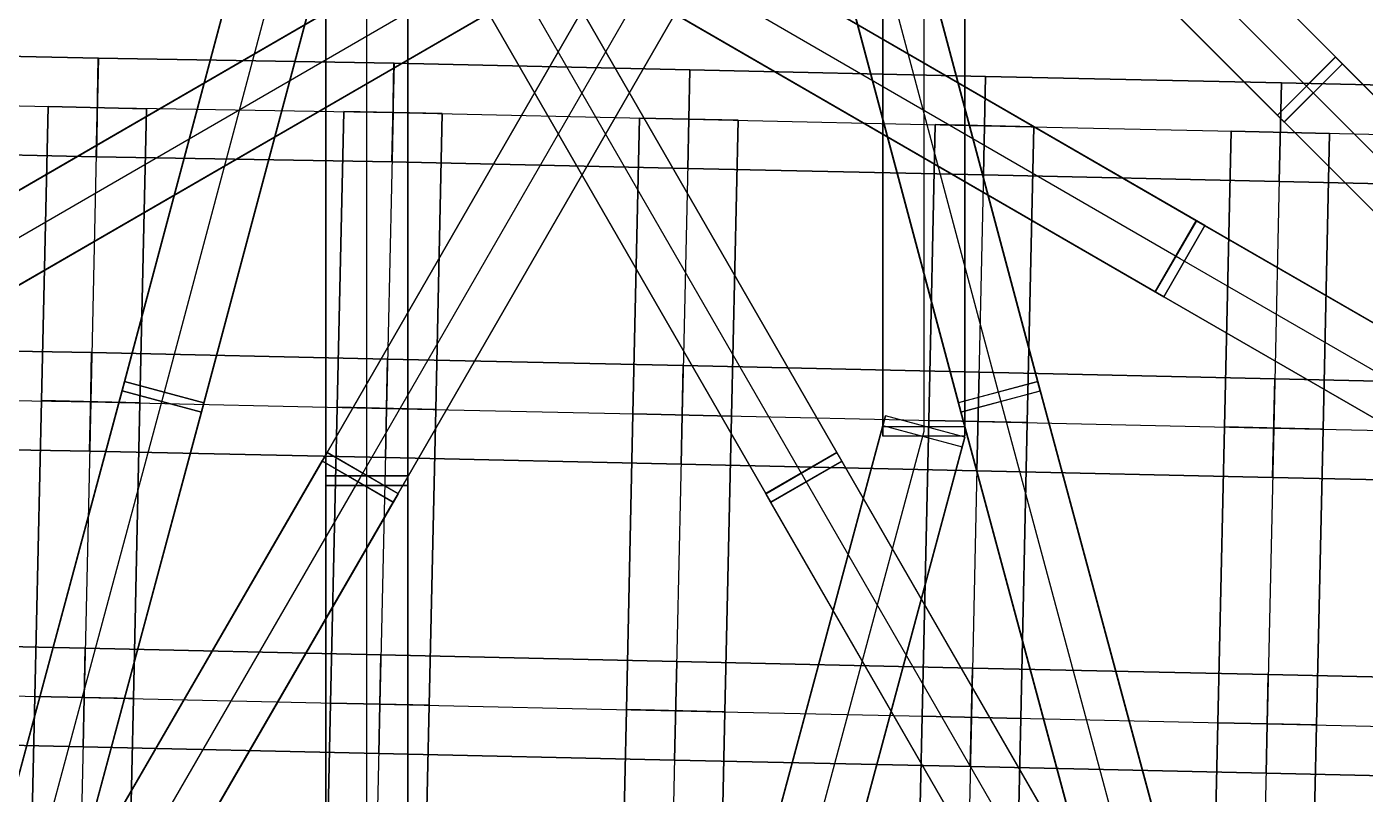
# Model space of a CAD drawing. Extents: x -300 to 609, y -118 to 2027.
# Drawn here: x 98.1 to 179.6, y 241 to 287.7 of the extents above; entities that cross this region are included whole.
import ezdxf

# ---------------------------------------------------------------- set-up
doc = ezdxf.new("R2010")
doc.units = 0

msp = doc.modelspace()

# ---------------------------------------------------------------- linework, layer by layer
at = {"layer": 'TUNNELS'}
for points in [[(85.9444, 285.8799, -217.9181), (85.5201, 285.4556, -222.8819), (120.6201, 320.5556, -228.8819), (121.0444, 320.9799, -223.9181)], [(89.4799, 282.3444, -217.9181), (85.9444, 285.8799, -217.9181), (121.0444, 320.9799, -223.9181), (124.5799, 317.4444, -223.9181)], [(142.6556, 320.9799, -85.8819), (139.1201, 317.4444, -85.8819), (174.2201, 282.3444, -91.8819), (177.7556, 285.8799, -91.8819)], [(143.0799, 320.5556, -80.9181), (142.6556, 320.9799, -85.8819), (177.7556, 285.8799, -91.8819), (178.1799, 285.4556, -86.9181)], [(85.5201, 285.4556, -222.8819), (89.0556, 281.9201, -222.8819), (124.1556, 317.0201, -228.8819), (120.6201, 320.5556, -228.8819)], [(139.5444, 317.0201, -80.9181), (143.0799, 320.5556, -80.9181), (178.1799, 285.4556, -86.9181), (174.6444, 281.9201, -86.9181)], [(89.0556, 281.9201, -222.8819), (89.4799, 282.3444, -217.9181), (124.5799, 317.4444, -223.9181), (124.1556, 317.0201, -228.8819)], [(139.1201, 317.4444, -85.8819), (139.5444, 317.0201, -80.9181), (174.6444, 281.9201, -86.9181), (174.2201, 282.3444, -91.8819)], [(104.0604, 266.129, -265.6174), (103.9084, 265.5593, -270.5826), (116.7084, 313.5593, -276.4826), (116.8604, 314.129, -271.5174)], [(108.8916, 264.8407, -265.6174), (104.0604, 266.129, -265.6174), (116.8604, 314.129, -271.5174), (121.6916, 312.8407, -271.5174)], [(146.8383, 314.1338, -38.182), (142.0072, 312.8455, -38.182), (154.8072, 264.8455, -44.182), (159.6383, 266.1338, -44.182)], [(146.9928, 313.5545, -33.218), (146.8383, 314.1338, -38.182), (159.6383, 266.1338, -44.182), (159.7928, 265.5545, -39.218)], [(103.9084, 265.5593, -270.5826), (108.7396, 264.271, -270.5826), (121.5396, 312.271, -276.4826), (116.7084, 313.5593, -276.4826)], [(108.7396, 264.271, -270.5826), (108.8916, 264.8407, -265.6174), (121.6916, 312.8407, -271.5174), (121.5396, 312.271, -276.4826)], [(142.0072, 312.8455, -38.182), (142.1617, 312.2662, -33.218), (154.9617, 264.2662, -39.218), (154.8072, 264.8455, -44.182)], [(142.1617, 312.2662, -33.218), (146.9928, 313.5545, -33.218), (159.7928, 265.5545, -39.218), (154.9617, 264.2662, -39.218)], [(155.2, 312.9953, -73.9825), (150.2, 312.9953, -73.9825), (150.2, 263.3953, -79.8825), (155.2, 263.3953, -79.8825)], [(150.2, 312.9953, -73.9825), (150.2, 312.4047, -69.0175), (150.2, 262.8047, -74.9175), (150.2, 263.3953, -79.8825)], [(155.2, 312.9953, -216.9825), (150.2, 312.9953, -216.9825), (150.2, 263.3953, -222.8825), (155.2, 263.3953, -222.8825)], [(150.2, 312.9953, -216.9825), (150.2, 312.4047, -212.0175), (150.2, 262.8047, -217.9175), (150.2, 263.3953, -222.8825)], [(155.2, 312.4047, -69.0175), (155.2, 312.9953, -73.9825), (155.2, 263.3953, -79.8825), (155.2, 262.8047, -74.9175)], [(155.2, 312.4047, -212.0175), (155.2, 312.9953, -216.9825), (155.2, 263.3953, -222.8825), (155.2, 262.8047, -217.9175)], [(150.2, 312.4047, -69.0175), (155.2, 312.4047, -69.0175), (155.2, 262.8047, -74.9175), (150.2, 262.8047, -74.9175)], [(150.2, 312.4047, -212.0175), (155.2, 312.4047, -212.0175), (155.2, 262.8047, -217.9175), (150.2, 262.8047, -217.9175)], [(121.3, 260.3947, -3.5174), (116.3, 260.3947, -3.5174), (116.3, 310.0947, -9.4174), (121.3, 310.0947, -9.4174)], [(116.3, 260.3947, -3.5174), (116.3, 259.8053, -8.4826), (116.3, 309.5053, -14.3826), (116.3, 310.0947, -9.4174)], [(121.3, 259.8053, -8.4826), (121.3, 260.3947, -3.5174), (121.3, 310.0947, -9.4174), (121.3, 309.5053, -14.3826)], [(116.3, 259.8053, -8.4826), (121.3, 259.8053, -8.4826), (121.3, 309.5053, -14.3826), (116.3, 309.5053, -14.3826)], [(141.1842, 304.8089, -252.6819), (140.8845, 304.2891, -247.7181), (116.0845, 261.2891, -253.7181), (116.3842, 261.8089, -258.6819)], [(145.5155, 302.3109, -252.6819), (141.1842, 304.8089, -252.6819), (116.3842, 261.8089, -258.6819), (120.7155, 259.3109, -258.6819)], [(147.4158, 261.8089, -51.1181), (143.0845, 259.3109, -51.1181), (118.2845, 302.3109, -57.1181), (122.6158, 304.8089, -57.1181)], [(147.7155, 261.2891, -56.0819), (147.4158, 261.8089, -51.1181), (122.6158, 304.8089, -57.1181), (122.9155, 304.2891, -62.0819)], [(140.8845, 304.2891, -247.7181), (145.2158, 301.7911, -247.7181), (120.4158, 258.7911, -253.7181), (116.0845, 261.2891, -253.7181)], [(143.3842, 258.7911, -56.0819), (147.7155, 261.2891, -56.0819), (122.9155, 304.2891, -62.0819), (118.5842, 301.7911, -62.0819)], [(143.0845, 259.3109, -51.1181), (143.3842, 258.7911, -56.0819), (118.5842, 301.7911, -62.0819), (118.2845, 302.3109, -57.1181)], [(145.2158, 301.7911, -247.7181), (145.5155, 302.3109, -252.6819), (120.7155, 259.3109, -258.6819), (120.4158, 258.7911, -253.7181)], [(137.4066, 300.8136, -204.982), (136.8879, 300.5133, -200.018), (93.8879, 275.6133, -206.018), (94.4066, 275.9136, -210.982)], [(139.9121, 296.4867, -204.982), (137.4066, 300.8136, -204.982), (94.4066, 275.9136, -210.982), (96.9121, 271.5867, -210.982)], [(169.2977, 275.9112, -98.8174), (166.7921, 271.5843, -98.8174), (123.7921, 296.4843, -104.7174), (126.2977, 300.8112, -104.7174)], [(169.8079, 275.6157, -103.7826), (169.2977, 275.9112, -98.8174), (126.2977, 300.8112, -104.7174), (126.8079, 300.5157, -109.6826)], [(136.8879, 300.5133, -200.018), (139.3934, 296.1864, -200.018), (96.3934, 271.2864, -206.018), (93.8879, 275.6133, -206.018)], [(167.3023, 271.2888, -103.7826), (169.8079, 275.6157, -103.7826), (126.8079, 300.5157, -109.6826), (124.3023, 296.1888, -109.6826)], [(139.3934, 296.1864, -200.018), (139.9121, 296.4867, -204.982), (96.9121, 271.5867, -210.982), (96.3934, 271.2864, -206.018)], [(166.7921, 271.5843, -98.8174), (167.3023, 271.2888, -103.7826), (124.3023, 296.1888, -109.6826), (123.7921, 296.4843, -104.7174)], [(84.4667, 286.1993, -1.5), (84.3333, 280.2007, -1.5), (102.3333, 279.8007, -1.5), (102.4667, 285.7993, -1.5)], [(84.3333, 280.2007, 1.5), (84.4667, 286.1993, 1.5), (102.4667, 285.7993, 1.5), (102.3333, 279.8007, 1.5)], [(84.4667, 286.1993, 1.5), (84.4667, 286.1993, -1.5), (102.4667, 285.7993, -1.5), (102.4667, 285.7993, 1.5)], [(102.4667, 285.7993, -1.5), (102.4667, 285.7993, 1.5), (102.3333, 279.8007, 1.5), (102.3333, 279.8007, -1.5)], [(102.45, 285.7996, -1.5), (102.35, 279.8004, -1.5), (120.35, 279.5004, -1.5), (120.45, 285.4996, -1.5)], [(102.35, 279.8004, 1.5), (102.45, 285.7996, 1.5), (120.45, 285.4996, 1.5), (120.35, 279.5004, 1.5)], [(102.45, 285.7996, -1.5), (102.35, 279.8004, -1.5), (102.35, 279.8004, 1.5), (102.45, 285.7996, 1.5)], [(102.45, 285.7996, 1.5), (102.45, 285.7996, -1.5), (120.45, 285.4996, -1.5), (120.45, 285.4996, 1.5)], [(120.4667, 285.4993, -1.5), (120.3333, 279.5007, -1.5), (138.3333, 279.1007, -1.5), (138.4667, 285.0993, -1.5)], [(120.3333, 279.5007, 1.5), (120.4667, 285.4993, 1.5), (138.4667, 285.0993, 1.5), (138.3333, 279.1007, 1.5)], [(120.4667, 285.4993, -1.5), (120.3333, 279.5007, -1.5), (120.3333, 279.5007, 1.5), (120.4667, 285.4993, 1.5)], [(120.45, 285.4996, -1.5), (120.45, 285.4996, 1.5), (120.35, 279.5004, 1.5), (120.35, 279.5004, -1.5)], [(120.4667, 285.4993, 1.5), (120.4667, 285.4993, -1.5), (138.4667, 285.0993, -1.5), (138.4667, 285.0993, 1.5)], [(177.7556, 285.8799, -91.8819), (178.1799, 285.4556, -86.9181), (174.6444, 281.9201, -86.9181), (174.2201, 282.3444, -91.8819)], [(177.7591, 285.8764, -91.8825), (174.2236, 282.3409, -91.8825), (209.3236, 247.2409, -97.7825), (212.8591, 250.7764, -97.7825)], [(177.7591, 285.8764, -91.8825), (174.2236, 282.3409, -91.8825), (174.6409, 281.9236, -86.9175), (178.1764, 285.4591, -86.9175)], [(174.6409, 281.9236, -86.9175), (178.1764, 285.4591, -86.9175), (213.2764, 250.3591, -92.8175), (209.7409, 246.8236, -92.8175)], [(178.1764, 285.4591, -86.9175), (177.7591, 285.8764, -91.8825), (212.8591, 250.7764, -97.7825), (213.2764, 250.3591, -92.8175)], [(138.4667, 285.0993, -1.5), (138.4667, 285.0993, 1.5), (138.3333, 279.1007, 1.5), (138.3333, 279.1007, -1.5)], [(138.4667, 285.0993, -1.5), (138.3333, 279.1007, -1.5), (156.3333, 278.7007, -1.5), (156.4667, 284.6993, -1.5)], [(138.3333, 279.1007, 1.5), (138.4667, 285.0993, 1.5), (156.4667, 284.6993, 1.5), (156.3333, 278.7007, 1.5)], [(138.4667, 285.0993, -1.5), (138.3333, 279.1007, -1.5), (138.3333, 279.1007, 1.5), (138.4667, 285.0993, 1.5)], [(138.4667, 285.0993, 1.5), (138.4667, 285.0993, -1.5), (156.4667, 284.6993, -1.5), (156.4667, 284.6993, 1.5)], [(156.4667, 284.6993, -1.5), (156.4667, 284.6993, 1.5), (156.3333, 278.7007, 1.5), (156.3333, 278.7007, -1.5)], [(156.4667, 284.6993, -1.5), (156.3333, 278.7007, -1.5), (174.3333, 278.3007, -1.5), (174.4667, 284.2993, -1.5)], [(156.3333, 278.7007, 1.5), (156.4667, 284.6993, 1.5), (174.4667, 284.2993, 1.5), (174.3333, 278.3007, 1.5)], [(156.4667, 284.6993, -1.5), (156.3333, 278.7007, -1.5), (156.3333, 278.7007, 1.5), (156.4667, 284.6993, 1.5)], [(156.4667, 284.6993, 1.5), (156.4667, 284.6993, -1.5), (174.4667, 284.2993, -1.5), (174.4667, 284.2993, 1.5)], [(174.4667, 284.2993, -1.5), (174.4667, 284.2993, 1.5), (174.3333, 278.3007, 1.5), (174.3333, 278.3007, -1.5)], [(174.4667, 284.2993, -1.5), (174.3333, 278.3007, -1.5), (192.3333, 277.9007, -1.5), (192.4667, 283.8993, -1.5)], [(174.3333, 278.3007, 1.5), (174.4667, 284.2993, 1.5), (192.4667, 283.8993, 1.5), (192.3333, 277.9007, 1.5)], [(174.4667, 284.2993, -1.5), (174.3333, 278.3007, -1.5), (174.3333, 278.3007, 1.5), (174.4667, 284.2993, 1.5)], [(174.4667, 284.2993, 1.5), (174.4667, 284.2993, -1.5), (192.4667, 283.8993, -1.5), (192.4667, 283.8993, 1.5)], [(105.3993, 282.733, -1.5), (99.4007, 282.867, -1.5), (99.0007, 264.967, -1.5), (104.9993, 264.833, -1.5)], [(99.4007, 282.867, -1.5), (99.4007, 282.867, 1.5), (99.0007, 264.967, 1.5), (99.0007, 264.967, -1.5)], [(99.4007, 282.867, 1.5), (105.3993, 282.733, 1.5), (104.9993, 264.833, 1.5), (99.0007, 264.967, 1.5)], [(105.3993, 282.733, -1.5), (99.4007, 282.867, -1.5), (99.4007, 282.867, 1.5), (105.3993, 282.733, 1.5)], [(105.3993, 282.733, 1.5), (105.3993, 282.733, -1.5), (104.9993, 264.833, -1.5), (104.9993, 264.833, 1.5)], [(123.3993, 282.4333, -1.5), (117.4007, 282.5667, -1.5), (117.0007, 264.5667, -1.5), (122.9993, 264.4333, -1.5)], [(117.4007, 282.5667, -1.5), (117.4007, 282.5667, 1.5), (117.0007, 264.5667, 1.5), (117.0007, 264.5667, -1.5)], [(117.4007, 282.5667, 1.5), (123.3993, 282.4333, 1.5), (122.9993, 264.4333, 1.5), (117.0007, 264.5667, 1.5)], [(123.3993, 282.4333, -1.5), (117.4007, 282.5667, -1.5), (117.4007, 282.5667, 1.5), (123.3993, 282.4333, 1.5)], [(123.3993, 282.4333, 1.5), (123.3993, 282.4333, -1.5), (122.9993, 264.4333, -1.5), (122.9993, 264.4333, 1.5)], [(141.3993, 282.0333, -1.5), (135.4007, 282.1667, -1.5), (135.0007, 264.1667, -1.5), (140.9993, 264.0333, -1.5)], [(135.4007, 282.1667, -1.5), (135.4007, 282.1667, 1.5), (135.0007, 264.1667, 1.5), (135.0007, 264.1667, -1.5)], [(135.4007, 282.1667, 1.5), (141.3993, 282.0333, 1.5), (140.9993, 264.0333, 1.5), (135.0007, 264.1667, 1.5)], [(141.3993, 282.0333, -1.5), (135.4007, 282.1667, -1.5), (135.4007, 282.1667, 1.5), (141.3993, 282.0333, 1.5)], [(141.3993, 282.0333, 1.5), (141.3993, 282.0333, -1.5), (140.9993, 264.0333, -1.5), (140.9993, 264.0333, 1.5)], [(174.2236, 282.3409, -91.8825), (174.6409, 281.9236, -86.9175), (209.7409, 246.8236, -92.8175), (209.3236, 247.2409, -97.7825)], [(159.3993, 281.6333, -1.5), (153.4007, 281.7667, -1.5), (153.0007, 263.7667, -1.5), (158.9993, 263.6333, -1.5)], [(153.4007, 281.7667, -1.5), (153.4007, 281.7667, 1.5), (153.0007, 263.7667, 1.5), (153.0007, 263.7667, -1.5)], [(153.4007, 281.7667, 1.5), (159.3993, 281.6333, 1.5), (158.9993, 263.6333, 1.5), (153.0007, 263.7667, 1.5)], [(159.3993, 281.6333, -1.5), (153.4007, 281.7667, -1.5), (153.4007, 281.7667, 1.5), (159.3993, 281.6333, 1.5)], [(159.3993, 281.6333, 1.5), (159.3993, 281.6333, -1.5), (158.9993, 263.6333, -1.5), (158.9993, 263.6333, 1.5)], [(177.3993, 281.2333, -1.5), (171.4007, 281.3667, -1.5), (171.0007, 263.3667, -1.5), (176.9993, 263.2333, -1.5)], [(171.4007, 281.3667, -1.5), (171.4007, 281.3667, 1.5), (171.0007, 263.3667, 1.5), (171.0007, 263.3667, -1.5)], [(171.4007, 281.3667, 1.5), (177.3993, 281.2333, 1.5), (176.9993, 263.2333, 1.5), (171.0007, 263.3667, 1.5)], [(177.3993, 281.2333, -1.5), (171.4007, 281.3667, -1.5), (171.4007, 281.3667, 1.5), (177.3993, 281.2333, 1.5)], [(177.3993, 281.2333, 1.5), (177.3993, 281.2333, -1.5), (176.9993, 263.2333, -1.5), (176.9993, 263.2333, 1.5)], [(84.3333, 280.2007, -1.5), (84.3333, 280.2007, 1.5), (102.3333, 279.8007, 1.5), (102.3333, 279.8007, -1.5)], [(102.35, 279.8004, -1.5), (102.35, 279.8004, 1.5), (120.35, 279.5004, 1.5), (120.35, 279.5004, -1.5)], [(120.3333, 279.5007, -1.5), (120.3333, 279.5007, 1.5), (138.3333, 279.1007, 1.5), (138.3333, 279.1007, -1.5)], [(138.3333, 279.1007, -1.5), (138.3333, 279.1007, 1.5), (156.3333, 278.7007, 1.5), (156.3333, 278.7007, -1.5)], [(156.3333, 278.7007, -1.5), (156.3333, 278.7007, 1.5), (174.3333, 278.3007, 1.5), (174.3333, 278.3007, -1.5)], [(174.3333, 278.3007, -1.5), (174.3333, 278.3007, 1.5), (192.3333, 277.9007, 1.5), (192.3333, 277.9007, -1.5)], [(212.2891, 251.1155, -92.8181), (209.7911, 246.7842, -92.8181), (166.7911, 271.5842, -98.8181), (169.2891, 275.9155, -98.8181)], [(167.3109, 271.2845, -103.7819), (166.7911, 271.5842, -98.8181), (169.2891, 275.9155, -98.8181), (169.8089, 275.6158, -103.7819)], [(167.3023, 271.2888, -103.7826), (169.8079, 275.6157, -103.7826), (169.2977, 275.9112, -98.8174), (166.7921, 271.5843, -98.8174)], [(210.3109, 246.4845, -97.7819), (212.8089, 250.8158, -97.7819), (169.8089, 275.6158, -103.7819), (167.3109, 271.2845, -103.7819)], [(212.8089, 250.8158, -97.7819), (212.2891, 251.1155, -92.8181), (169.2891, 275.9155, -98.8181), (169.8089, 275.6158, -103.7819)], [(209.7911, 246.7842, -92.8181), (210.3109, 246.4845, -97.7819), (167.3109, 271.2845, -103.7819), (166.7911, 271.5842, -98.8181)], [(84.05, 268.1996, -1.5), (83.95, 262.2004, -1.5), (101.95, 261.9004, -1.5), (102.05, 267.8996, -1.5)], [(83.95, 262.2004, 1.5), (84.05, 268.1996, 1.5), (102.05, 267.8996, 1.5), (101.95, 261.9004, 1.5)], [(84.05, 268.1996, 1.5), (84.05, 268.1996, -1.5), (102.05, 267.8996, -1.5), (102.05, 267.8996, 1.5)], [(102.0667, 267.8993, -1.5), (101.9333, 261.9007, -1.5), (119.9333, 261.5007, -1.5), (120.0667, 267.4993, -1.5)], [(101.9333, 261.9007, 1.5), (102.0667, 267.8993, 1.5), (120.0667, 267.4993, 1.5), (119.9333, 261.5007, 1.5)], [(102.0667, 267.8993, -1.5), (101.9333, 261.9007, -1.5), (101.9333, 261.9007, 1.5), (102.0667, 267.8993, 1.5)], [(102.05, 267.8996, -1.5), (102.05, 267.8996, 1.5), (101.95, 261.9004, 1.5), (101.95, 261.9004, -1.5)], [(102.0667, 267.8993, 1.5), (102.0667, 267.8993, -1.5), (120.0667, 267.4993, -1.5), (120.0667, 267.4993, 1.5)], [(120.0667, 267.4993, -1.5), (120.0667, 267.4993, 1.5), (119.9333, 261.5007, 1.5), (119.9333, 261.5007, -1.5)], [(120.0667, 267.4993, -1.5), (119.9333, 261.5007, -1.5), (137.9333, 261.1007, -1.5), (138.0667, 267.0993, -1.5)], [(119.9333, 261.5007, 1.5), (120.0667, 267.4993, 1.5), (138.0667, 267.0993, 1.5), (137.9333, 261.1007, 1.5)], [(120.0667, 267.4993, -1.5), (119.9333, 261.5007, -1.5), (119.9333, 261.5007, 1.5), (120.0667, 267.4993, 1.5)], [(120.0667, 267.4993, 1.5), (120.0667, 267.4993, -1.5), (138.0667, 267.0993, -1.5), (138.0667, 267.0993, 1.5)], [(138.0667, 267.0993, -1.5), (138.0667, 267.0993, 1.5), (137.9333, 261.1007, 1.5), (137.9333, 261.1007, -1.5)], [(138.0667, 267.0993, -1.5), (137.9333, 261.1007, -1.5), (155.9333, 260.7007, -1.5), (156.0667, 266.6993, -1.5)], [(137.9333, 261.1007, 1.5), (138.0667, 267.0993, 1.5), (156.0667, 266.6993, 1.5), (155.9333, 260.7007, 1.5)], [(138.0667, 267.0993, -1.5), (137.9333, 261.1007, -1.5), (137.9333, 261.1007, 1.5), (138.0667, 267.0993, 1.5)], [(138.0667, 267.0993, 1.5), (138.0667, 267.0993, -1.5), (156.0667, 266.6993, -1.5), (156.0667, 266.6993, 1.5)], [(156.0667, 266.6993, -1.5), (156.0667, 266.6993, 1.5), (155.9333, 260.7007, 1.5), (155.9333, 260.7007, -1.5)], [(156.0667, 266.6993, -1.5), (155.9333, 260.7007, -1.5), (173.9333, 260.3007, -1.5), (174.0667, 266.2993, -1.5)], [(155.9333, 260.7007, 1.5), (156.0667, 266.6993, 1.5), (174.0667, 266.2993, 1.5), (173.9333, 260.3007, 1.5)], [(156.0667, 266.6993, -1.5), (155.9333, 260.7007, -1.5), (155.9333, 260.7007, 1.5), (156.0667, 266.6993, 1.5)], [(156.0667, 266.6993, 1.5), (156.0667, 266.6993, -1.5), (174.0667, 266.2993, -1.5), (174.0667, 266.2993, 1.5)], [(91.1641, 218.24, -259.6181), (91.0079, 217.6603, -264.5819), (103.9079, 265.5603, -270.5819), (104.0641, 266.14, -265.6181)], [(95.9921, 216.9397, -259.6181), (91.1641, 218.24, -259.6181), (104.0641, 266.14, -265.6181), (108.8921, 264.8397, -265.6181)], [(103.9079, 265.5603, -270.5819), (104.0641, 266.14, -265.6181), (108.8921, 264.8397, -265.6181), (108.7359, 264.26, -270.5819)], [(103.9084, 265.5593, -270.5826), (108.7396, 264.271, -270.5826), (108.8916, 264.8407, -265.6174), (104.0604, 266.129, -265.6174)], [(159.6383, 266.1338, -44.182), (159.7928, 265.5545, -39.218), (154.9617, 264.2662, -39.218), (154.8072, 264.8455, -44.182)], [(159.6359, 266.14, -44.1819), (154.8079, 264.8397, -44.1819), (167.7079, 216.9397, -50.1819), (172.5359, 218.24, -50.1819)], [(159.6359, 266.14, -44.1819), (154.8079, 264.8397, -44.1819), (154.9641, 264.26, -39.2181), (159.7921, 265.5603, -39.2181)], [(159.7921, 265.5603, -39.2181), (159.6359, 266.14, -44.1819), (172.5359, 218.24, -50.1819), (172.6921, 217.6603, -45.2181)], [(174.0667, 266.2993, -1.5), (174.0667, 266.2993, 1.5), (173.9333, 260.3007, 1.5), (173.9333, 260.3007, -1.5)], [(174.0667, 266.2993, -1.5), (173.9333, 260.3007, -1.5), (191.9333, 259.9007, -1.5), (192.0667, 265.8993, -1.5)], [(173.9333, 260.3007, 1.5), (174.0667, 266.2993, 1.5), (192.0667, 265.8993, 1.5), (191.9333, 259.9007, 1.5)], [(174.0667, 266.2993, -1.5), (173.9333, 260.3007, -1.5), (173.9333, 260.3007, 1.5), (174.0667, 266.2993, 1.5)], [(174.0667, 266.2993, 1.5), (174.0667, 266.2993, -1.5), (192.0667, 265.8993, -1.5), (192.0667, 265.8993, 1.5)], [(91.0079, 217.6603, -264.5819), (95.8359, 216.36, -264.5819), (108.7359, 264.26, -270.5819), (103.9079, 265.5603, -270.5819)], [(95.8359, 216.36, -264.5819), (95.9921, 216.9397, -259.6181), (108.8921, 264.8397, -265.6181), (108.7359, 264.26, -270.5819)], [(104.9993, 264.8333, -1.5), (99.0007, 264.9667, -1.5), (98.6007, 246.9667, -1.5), (104.5993, 246.8333, -1.5)], [(99.0007, 264.9667, -1.5), (99.0007, 264.9667, 1.5), (98.6007, 246.9667, 1.5), (98.6007, 246.9667, -1.5)], [(99.0007, 264.9667, 1.5), (104.9993, 264.8333, 1.5), (104.5993, 246.8333, 1.5), (98.6007, 246.9667, 1.5)], [(104.9993, 264.833, -1.5), (104.9993, 264.833, 1.5), (99.0007, 264.967, 1.5), (99.0007, 264.967, -1.5)], [(104.9993, 264.8333, -1.5), (99.0007, 264.9667, -1.5), (99.0007, 264.9667, 1.5), (104.9993, 264.8333, 1.5)], [(104.9993, 264.8333, 1.5), (104.9993, 264.8333, -1.5), (104.5993, 246.8333, -1.5), (104.5993, 246.8333, 1.5)], [(154.8079, 264.8397, -44.1819), (154.9641, 264.26, -39.2181), (167.8641, 216.36, -45.2181), (167.7079, 216.9397, -50.1819)], [(154.9641, 264.26, -39.2181), (159.7921, 265.5603, -39.2181), (172.6921, 217.6603, -45.2181), (167.8641, 216.36, -45.2181)], [(122.9993, 264.4333, -1.5), (117.0007, 264.5667, -1.5), (116.6007, 246.5667, -1.5), (122.5993, 246.4333, -1.5)], [(117.0007, 264.5667, -1.5), (117.0007, 264.5667, 1.5), (116.6007, 246.5667, 1.5), (116.6007, 246.5667, -1.5)], [(117.0007, 264.5667, 1.5), (122.9993, 264.4333, 1.5), (122.5993, 246.4333, 1.5), (116.6007, 246.5667, 1.5)], [(122.9993, 264.4333, -1.5), (122.9993, 264.4333, 1.5), (117.0007, 264.5667, 1.5), (117.0007, 264.5667, -1.5)], [(122.9993, 264.4333, -1.5), (117.0007, 264.5667, -1.5), (117.0007, 264.5667, 1.5), (122.9993, 264.4333, 1.5)], [(122.9993, 264.4333, 1.5), (122.9993, 264.4333, -1.5), (122.5993, 246.4333, -1.5), (122.5993, 246.4333, 1.5)], [(140.9993, 264.0333, -1.5), (135.0007, 264.1667, -1.5), (134.6007, 246.1667, -1.5), (140.5993, 246.0333, -1.5)], [(135.0007, 264.1667, -1.5), (135.0007, 264.1667, 1.5), (134.6007, 246.1667, 1.5), (134.6007, 246.1667, -1.5)], [(135.0007, 264.1667, 1.5), (140.9993, 264.0333, 1.5), (140.5993, 246.0333, 1.5), (134.6007, 246.1667, 1.5)], [(140.9993, 264.0333, -1.5), (140.9993, 264.0333, 1.5), (135.0007, 264.1667, 1.5), (135.0007, 264.1667, -1.5)], [(140.9993, 264.0333, -1.5), (135.0007, 264.1667, -1.5), (135.0007, 264.1667, 1.5), (140.9993, 264.0333, 1.5)], [(150.3634, 264.0382, -79.882), (150.2079, 263.4595, -74.918), (137.3079, 215.4595, -80.918), (137.4634, 216.0382, -85.882)], [(150.3634, 264.0382, -222.882), (150.2079, 263.4595, -217.918), (137.3079, 215.4595, -223.918), (137.4634, 216.0382, -228.882)], [(155.1921, 262.7405, -79.882), (150.3634, 264.0382, -79.882), (137.4634, 216.0382, -85.882), (142.2921, 214.7405, -85.882)], [(155.1921, 262.7405, -222.882), (150.3634, 264.0382, -222.882), (137.4634, 216.0382, -228.882), (142.2921, 214.7405, -228.882)], [(140.9993, 264.0333, 1.5), (140.9993, 264.0333, -1.5), (140.5993, 246.0333, -1.5), (140.5993, 246.0333, 1.5)], [(155.1921, 262.7405, -79.882), (150.3634, 264.0382, -79.882), (150.2079, 263.4595, -74.918), (155.0366, 262.1618, -74.918)], [(155.1921, 262.7405, -222.882), (150.3634, 264.0382, -222.882), (150.2079, 263.4595, -217.918), (155.0366, 262.1618, -217.918)], [(150.2079, 263.4595, -74.918), (155.0366, 262.1618, -74.918), (142.1366, 214.1618, -80.918), (137.3079, 215.4595, -80.918)], [(150.2079, 263.4595, -217.918), (155.0366, 262.1618, -217.918), (142.1366, 214.1618, -223.918), (137.3079, 215.4595, -223.918)], [(155.2, 263.3953, -79.8825), (155.2, 262.8047, -74.9175), (150.2, 262.8047, -74.9175), (150.2, 263.3953, -79.8825)], [(155.2, 263.3953, -222.8825), (155.2, 262.8047, -217.9175), (150.2, 262.8047, -217.9175), (150.2, 263.3953, -222.8825)], [(158.9993, 263.6333, -1.5), (153.0007, 263.7667, -1.5), (152.6007, 245.7667, -1.5), (158.5993, 245.6333, -1.5)], [(153.0007, 263.7667, -1.5), (153.0007, 263.7667, 1.5), (152.6007, 245.7667, 1.5), (152.6007, 245.7667, -1.5)], [(153.0007, 263.7667, 1.5), (158.9993, 263.6333, 1.5), (158.5993, 245.6333, 1.5), (152.6007, 245.7667, 1.5)], [(158.9993, 263.6333, -1.5), (158.9993, 263.6333, 1.5), (153.0007, 263.7667, 1.5), (153.0007, 263.7667, -1.5)], [(158.9993, 263.6333, -1.5), (153.0007, 263.7667, -1.5), (153.0007, 263.7667, 1.5), (158.9993, 263.6333, 1.5)], [(158.9993, 263.6333, 1.5), (158.9993, 263.6333, -1.5), (158.5993, 245.6333, -1.5), (158.5993, 245.6333, 1.5)], [(176.9993, 263.2333, -1.5), (171.0007, 263.3667, -1.5), (170.6007, 245.3667, -1.5), (176.5993, 245.2333, -1.5)], [(171.0007, 263.3667, -1.5), (171.0007, 263.3667, 1.5), (170.6007, 245.3667, 1.5), (170.6007, 245.3667, -1.5)], [(171.0007, 263.3667, 1.5), (176.9993, 263.2333, 1.5), (176.5993, 245.2333, 1.5), (170.6007, 245.3667, 1.5)], [(176.9993, 263.2333, -1.5), (176.9993, 263.2333, 1.5), (171.0007, 263.3667, 1.5), (171.0007, 263.3667, -1.5)], [(176.9993, 263.2333, -1.5), (171.0007, 263.3667, -1.5), (171.0007, 263.3667, 1.5), (176.9993, 263.2333, 1.5)], [(176.9993, 263.2333, 1.5), (176.9993, 263.2333, -1.5), (176.5993, 245.2333, -1.5), (176.5993, 245.2333, 1.5)], [(155.0366, 262.1618, -74.918), (155.1921, 262.7405, -79.882), (142.2921, 214.7405, -85.882), (142.1366, 214.1618, -80.918)], [(155.0366, 262.1618, -217.918), (155.1921, 262.7405, -222.882), (142.2921, 214.7405, -228.882), (142.1366, 214.1618, -223.918)], [(83.95, 262.2004, -1.5), (83.95, 262.2004, 1.5), (101.95, 261.9004, 1.5), (101.95, 261.9004, -1.5)], [(116.3843, 261.8079, -258.6826), (116.0888, 261.2977, -253.7174), (91.1888, 218.2977, -259.6174), (91.4843, 218.8079, -264.5826)], [(120.7112, 259.3023, -258.6826), (116.3843, 261.8079, -258.6826), (91.4843, 218.8079, -264.5826), (95.8112, 216.3023, -264.5826)], [(101.9333, 261.9007, -1.5), (101.9333, 261.9007, 1.5), (119.9333, 261.5007, 1.5), (119.9333, 261.5007, -1.5)], [(120.7155, 259.3109, -258.6819), (120.4158, 258.7911, -253.7181), (116.0845, 261.2891, -253.7181), (116.3842, 261.8089, -258.6819)], [(120.7112, 259.3023, -258.6826), (116.3843, 261.8079, -258.6826), (116.0888, 261.2977, -253.7174), (120.4157, 258.7921, -253.7174)], [(119.9333, 261.5007, -1.5), (119.9333, 261.5007, 1.5), (137.9333, 261.1007, 1.5), (137.9333, 261.1007, -1.5)], [(143.3842, 258.7911, -56.0819), (147.7155, 261.2891, -56.0819), (147.4158, 261.8089, -51.1181), (143.0845, 259.3109, -51.1181)], [(172.2182, 218.8046, -45.2175), (167.887, 216.3066, -45.2175), (143.087, 259.3066, -51.1175), (147.4182, 261.8046, -51.1175)], [(143.3818, 258.7954, -56.0825), (143.087, 259.3066, -51.1175), (147.4182, 261.8046, -51.1175), (147.713, 261.2934, -56.0825)], [(172.513, 218.2934, -50.1825), (172.2182, 218.8046, -45.2175), (147.4182, 261.8046, -51.1175), (147.713, 261.2934, -56.0825)], [(116.0888, 261.2977, -253.7174), (120.4157, 258.7921, -253.7174), (95.5157, 215.7921, -259.6174), (91.1888, 218.2977, -259.6174)], [(137.9333, 261.1007, -1.5), (137.9333, 261.1007, 1.5), (155.9333, 260.7007, 1.5), (155.9333, 260.7007, -1.5)], [(168.1818, 215.7954, -50.1825), (172.513, 218.2934, -50.1825), (147.713, 261.2934, -56.0825), (143.3818, 258.7954, -56.0825)], [(155.9333, 260.7007, -1.5), (155.9333, 260.7007, 1.5), (173.9333, 260.3007, 1.5), (173.9333, 260.3007, -1.5)], [(121.3, 210.8002, 2.4819), (116.3, 210.8002, 2.4819), (116.3, 260.4002, -3.5181), (121.3, 260.4002, -3.5181)], [(116.3, 210.8002, 2.4819), (116.3, 210.1998, -2.4819), (116.3, 259.7998, -8.4819), (116.3, 260.4002, -3.5181)], [(116.3, 259.7998, -8.4819), (116.3, 260.4002, -3.5181), (121.3, 260.4002, -3.5181), (121.3, 259.7998, -8.4819)], [(116.3, 259.8053, -8.4826), (121.3, 259.8053, -8.4826), (121.3, 260.3947, -3.5174), (116.3, 260.3947, -3.5174)], [(121.3, 210.1998, -2.4819), (121.3, 210.8002, 2.4819), (121.3, 260.4002, -3.5181), (121.3, 259.7998, -8.4819)], [(173.9333, 260.3007, -1.5), (173.9333, 260.3007, 1.5), (191.9333, 259.9007, 1.5), (191.9333, 259.9007, -1.5)], [(120.4157, 258.7921, -253.7174), (120.7112, 259.3023, -258.6826), (95.8112, 216.3023, -264.5826), (95.5157, 215.7921, -259.6174)], [(116.3, 210.1998, -2.4819), (121.3, 210.1998, -2.4819), (121.3, 259.7998, -8.4819), (116.3, 259.7998, -8.4819)], [(167.887, 216.3066, -45.2175), (168.1818, 215.7954, -50.1825), (143.3818, 258.7954, -56.0825), (143.087, 259.3066, -51.1175)], [(83.6667, 250.2993, -1.5), (83.5333, 244.3007, -1.5), (101.5333, 243.9007, -1.5), (101.6667, 249.8993, -1.5)], [(83.5333, 244.3007, 1.5), (83.6667, 250.2993, 1.5), (101.6667, 249.8993, 1.5), (101.5333, 243.9007, 1.5)], [(83.6667, 250.2993, 1.5), (83.6667, 250.2993, -1.5), (101.6667, 249.8993, -1.5), (101.6667, 249.8993, 1.5)], [(101.6667, 249.8993, -1.5), (101.6667, 249.8993, 1.5), (101.5333, 243.9007, 1.5), (101.5333, 243.9007, -1.5)], [(101.6667, 249.8993, -1.5), (101.5333, 243.9007, -1.5), (119.5333, 243.5007, -1.5), (119.6667, 249.4993, -1.5)], [(101.5333, 243.9007, 1.5), (101.6667, 249.8993, 1.5), (119.6667, 249.4993, 1.5), (119.5333, 243.5007, 1.5)], [(101.6667, 249.8993, -1.5), (101.5333, 243.9007, -1.5), (101.5333, 243.9007, 1.5), (101.6667, 249.8993, 1.5)], [(101.6667, 249.8993, 1.5), (101.6667, 249.8993, -1.5), (119.6667, 249.4993, -1.5), (119.6667, 249.4993, 1.5)], [(119.6667, 249.4993, -1.5), (119.6667, 249.4993, 1.5), (119.5333, 243.5007, 1.5), (119.5333, 243.5007, -1.5)], [(119.6667, 249.4993, -1.5), (119.5333, 243.5007, -1.5), (137.5333, 243.1007, -1.5), (137.6667, 249.0993, -1.5)], [(119.5333, 243.5007, 1.5), (119.6667, 249.4993, 1.5), (137.6667, 249.0993, 1.5), (137.5333, 243.1007, 1.5)], [(119.6667, 249.4993, -1.5), (119.5333, 243.5007, -1.5), (119.5333, 243.5007, 1.5), (119.6667, 249.4993, 1.5)], [(119.6667, 249.4993, 1.5), (119.6667, 249.4993, -1.5), (137.6667, 249.0993, -1.5), (137.6667, 249.0993, 1.5)], [(137.6667, 249.0993, -1.5), (137.6667, 249.0993, 1.5), (137.5333, 243.1007, 1.5), (137.5333, 243.1007, -1.5)], [(137.6667, 249.0993, -1.5), (137.5333, 243.1007, -1.5), (155.5333, 242.7007, -1.5), (155.6667, 248.6993, -1.5)], [(137.5333, 243.1007, 1.5), (137.6667, 249.0993, 1.5), (155.6667, 248.6993, 1.5), (155.5333, 242.7007, 1.5)], [(137.6667, 249.0993, -1.5), (137.5333, 243.1007, -1.5), (137.5333, 243.1007, 1.5), (137.6667, 249.0993, 1.5)], [(137.6667, 249.0993, 1.5), (137.6667, 249.0993, -1.5), (155.6667, 248.6993, -1.5), (155.6667, 248.6993, 1.5)], [(155.6667, 248.6993, -1.5), (155.6667, 248.6993, 1.5), (155.5333, 242.7007, 1.5), (155.5333, 242.7007, -1.5)], [(155.6667, 248.6993, -1.5), (155.5333, 242.7007, -1.5), (173.5333, 242.3007, -1.5), (173.6667, 248.2993, -1.5)], [(155.5333, 242.7007, 1.5), (155.6667, 248.6993, 1.5), (173.6667, 248.2993, 1.5), (173.5333, 242.3007, 1.5)], [(155.6667, 248.6993, -1.5), (155.5333, 242.7007, -1.5), (155.5333, 242.7007, 1.5), (155.6667, 248.6993, 1.5)], [(155.6667, 248.6993, 1.5), (155.6667, 248.6993, -1.5), (173.6667, 248.2993, -1.5), (173.6667, 248.2993, 1.5)], [(173.6667, 248.2993, -1.5), (173.6667, 248.2993, 1.5), (173.5333, 242.3007, 1.5), (173.5333, 242.3007, -1.5)], [(173.6667, 248.2993, -1.5), (173.5333, 242.3007, -1.5), (191.5333, 241.9007, -1.5), (191.6667, 247.8993, -1.5)], [(173.5333, 242.3007, 1.5), (173.6667, 248.2993, 1.5), (191.6667, 247.8993, 1.5), (191.5333, 241.9007, 1.5)], [(173.6667, 248.2993, -1.5), (173.5333, 242.3007, -1.5), (173.5333, 242.3007, 1.5), (173.6667, 248.2993, 1.5)], [(173.6667, 248.2993, 1.5), (173.6667, 248.2993, -1.5), (191.6667, 247.8993, -1.5), (191.6667, 247.8993, 1.5)], [(104.5993, 246.8333, -1.5), (98.6007, 246.9667, -1.5), (98.2007, 228.9667, -1.5), (104.1993, 228.8333, -1.5)], [(98.6007, 246.9667, -1.5), (98.6007, 246.9667, 1.5), (98.2007, 228.9667, 1.5), (98.2007, 228.9667, -1.5)], [(98.6007, 246.9667, 1.5), (104.5993, 246.8333, 1.5), (104.1993, 228.8333, 1.5), (98.2007, 228.9667, 1.5)], [(104.5993, 246.8333, -1.5), (104.5993, 246.8333, 1.5), (98.6007, 246.9667, 1.5), (98.6007, 246.9667, -1.5)], [(104.5993, 246.8333, -1.5), (98.6007, 246.9667, -1.5), (98.6007, 246.9667, 1.5), (104.5993, 246.8333, 1.5)], [(104.5993, 246.8333, 1.5), (104.5993, 246.8333, -1.5), (104.1993, 228.8333, -1.5), (104.1993, 228.8333, 1.5)], [(122.5993, 246.4333, -1.5), (116.6007, 246.5667, -1.5), (116.2007, 228.5667, -1.5), (122.1993, 228.4333, -1.5)], [(116.6007, 246.5667, -1.5), (116.6007, 246.5667, 1.5), (116.2007, 228.5667, 1.5), (116.2007, 228.5667, -1.5)], [(116.6007, 246.5667, 1.5), (122.5993, 246.4333, 1.5), (122.1993, 228.4333, 1.5), (116.2007, 228.5667, 1.5)], [(122.5993, 246.4333, -1.5), (122.5993, 246.4333, 1.5), (116.6007, 246.5667, 1.5), (116.6007, 246.5667, -1.5)], [(122.5993, 246.4333, -1.5), (116.6007, 246.5667, -1.5), (116.6007, 246.5667, 1.5), (122.5993, 246.4333, 1.5)], [(122.5993, 246.4333, 1.5), (122.5993, 246.4333, -1.5), (122.1993, 228.4333, -1.5), (122.1993, 228.4333, 1.5)], [(140.5993, 246.0333, -1.5), (134.6007, 246.1667, -1.5), (134.2007, 228.1667, -1.5), (140.1993, 228.0333, -1.5)], [(134.6007, 246.1667, -1.5), (134.6007, 246.1667, 1.5), (134.2007, 228.1667, 1.5), (134.2007, 228.1667, -1.5)], [(134.6007, 246.1667, 1.5), (140.5993, 246.0333, 1.5), (140.1993, 228.0333, 1.5), (134.2007, 228.1667, 1.5)], [(140.5993, 246.0333, -1.5), (140.5993, 246.0333, 1.5), (134.6007, 246.1667, 1.5), (134.6007, 246.1667, -1.5)], [(140.5993, 246.0333, -1.5), (134.6007, 246.1667, -1.5), (134.6007, 246.1667, 1.5), (140.5993, 246.0333, 1.5)], [(140.5993, 246.0333, 1.5), (140.5993, 246.0333, -1.5), (140.1993, 228.0333, -1.5), (140.1993, 228.0333, 1.5)], [(158.5993, 245.6333, -1.5), (152.6007, 245.7667, -1.5), (152.2007, 227.7667, -1.5), (158.1993, 227.6333, -1.5)], [(152.6007, 245.7667, -1.5), (152.6007, 245.7667, 1.5), (152.2007, 227.7667, 1.5), (152.2007, 227.7667, -1.5)], [(152.6007, 245.7667, 1.5), (158.5993, 245.6333, 1.5), (158.1993, 227.6333, 1.5), (152.2007, 227.7667, 1.5)], [(158.5993, 245.6333, -1.5), (158.5993, 245.6333, 1.5), (152.6007, 245.7667, 1.5), (152.6007, 245.7667, -1.5)], [(158.5993, 245.6333, -1.5), (152.6007, 245.7667, -1.5), (152.6007, 245.7667, 1.5), (158.5993, 245.6333, 1.5)], [(158.5993, 245.6333, 1.5), (158.5993, 245.6333, -1.5), (158.1993, 227.6333, -1.5), (158.1993, 227.6333, 1.5)], [(176.5993, 245.2333, -1.5), (170.6007, 245.3667, -1.5), (170.2007, 227.3667, -1.5), (176.1993, 227.2333, -1.5)], [(170.6007, 245.3667, -1.5), (170.6007, 245.3667, 1.5), (170.2007, 227.3667, 1.5), (170.2007, 227.3667, -1.5)], [(170.6007, 245.3667, 1.5), (176.5993, 245.2333, 1.5), (176.1993, 227.2333, 1.5), (170.2007, 227.3667, 1.5)], [(176.5993, 245.2333, -1.5), (176.5993, 245.2333, 1.5), (170.6007, 245.3667, 1.5), (170.6007, 245.3667, -1.5)], [(176.5993, 245.2333, -1.5), (170.6007, 245.3667, -1.5), (170.6007, 245.3667, 1.5), (176.5993, 245.2333, 1.5)], [(176.5993, 245.2333, 1.5), (176.5993, 245.2333, -1.5), (176.1993, 227.2333, -1.5), (176.1993, 227.2333, 1.5)], [(83.5333, 244.3007, -1.5), (83.5333, 244.3007, 1.5), (101.5333, 243.9007, 1.5), (101.5333, 243.9007, -1.5)], [(101.5333, 243.9007, -1.5), (101.5333, 243.9007, 1.5), (119.5333, 243.5007, 1.5), (119.5333, 243.5007, -1.5)], [(119.5333, 243.5007, -1.5), (119.5333, 243.5007, 1.5), (137.5333, 243.1007, 1.5), (137.5333, 243.1007, -1.5)], [(137.5333, 243.1007, -1.5), (137.5333, 243.1007, 1.5), (155.5333, 242.7007, 1.5), (155.5333, 242.7007, -1.5)], [(155.5333, 242.7007, -1.5), (155.5333, 242.7007, 1.5), (173.5333, 242.3007, 1.5), (173.5333, 242.3007, -1.5)], [(173.5333, 242.3007, -1.5), (173.5333, 242.3007, 1.5), (191.5333, 241.9007, 1.5), (191.5333, 241.9007, -1.5)]]:
    msp.add_3dface(points, dxfattribs=at)
at = {"layer": 'TUNNELS_CL'}
for points in [[(141.1, 319, -83.4), (176.2, 283.9, -89.4)], [(106.4, 265.2, -268.1), (119.2, 313.2, -274)], [(144.5, 313.2, -35.7), (157.3, 265.2, -41.7)], [(152.7, 312.7, -71.5), (152.7, 263.1, -77.4)], [(152.7, 312.7, -214.5), (152.7, 263.1, -220.4)], [(118.8, 260.1, -6), (118.8, 309.8, -11.9)], [(143.2, 303.3, -250.2), (118.4, 260.3, -256.2)], [(145.4, 260.3, -53.6), (120.6, 303.3, -59.6)], [(138.4, 298.5, -202.5), (95.4, 273.6, -208.5)], [(168.3, 273.6, -101.3), (125.3, 298.5, -107.2)], [(176.2, 283.9, -89.4), (211.3, 248.8, -95.3)], [(84.4, 283.2, 0), (102.4, 282.8, 0)], [(102.4, 282.8, 0), (102, 264.9, 0)], [(102.4, 282.8, 0), (120.4, 282.5, 0)], [(120.4, 282.5, 0), (120, 264.5, 0)], [(120.4, 282.5, 0), (138.4, 282.1, 0)], [(138.4, 282.1, 0), (138, 264.1, 0)], [(138.4, 282.1, 0), (156.4, 281.7, 0)], [(156.4, 281.7, 0), (156, 263.7, 0)], [(156.4, 281.7, 0), (174.4, 281.3, 0)], [(174.4, 281.3, 0), (174, 263.3, 0)], [(174.4, 281.3, 0), (192.4, 280.9, 0)], [(211.3, 248.8, -95.3), (168.3, 273.6, -101.3)], [(84, 265.2, 0), (102, 264.9, 0)], [(93.5, 217.3, -262.1), (106.4, 265.2, -268.1)], [(102, 264.9, 0), (101.6, 246.9, 0)], [(102, 264.9, 0), (120, 264.5, 0)], [(157.3, 265.2, -41.7), (170.2, 217.3, -47.7)], [(120, 264.5, 0), (119.6, 246.5, 0)], [(120, 264.5, 0), (138, 264.1, 0)], [(138, 264.1, 0), (137.6, 246.1, 0)], [(138, 264.1, 0), (156, 263.7, 0)], [(156, 263.7, 0), (155.6, 245.7, 0)], [(156, 263.7, 0), (174, 263.3, 0)], [(174, 263.3, 0), (173.6, 245.3, 0)], [(174, 263.3, 0), (192, 262.9, 0)], [(152.7, 263.1, -77.4), (139.8, 215.1, -83.4)], [(152.7, 263.1, -220.4), (139.8, 215.1, -226.4)], [(118.4, 260.3, -256.2), (93.5, 217.3, -262.1)], [(118.8, 210.5, 0), (118.8, 260.1, -6)], [(170.2, 217.3, -47.7), (145.4, 260.3, -53.6)], [(83.6, 247.3, 0), (101.6, 246.9, 0)], [(101.6, 246.9, 0), (101.2, 228.9, 0)], [(101.6, 246.9, 0), (119.6, 246.5, 0)], [(119.6, 246.5, 0), (119.2, 228.5, 0)], [(119.6, 246.5, 0), (137.6, 246.1, 0)], [(137.6, 246.1, 0), (137.2, 228.1, 0)], [(137.6, 246.1, 0), (155.6, 245.7, 0)], [(155.6, 245.7, 0), (155.2, 227.7, 0)], [(155.6, 245.7, 0), (173.6, 245.3, 0)], [(173.6, 245.3, 0), (173.2, 227.3, 0)], [(173.6, 245.3, 0), (191.6, 244.9, 0)]]:
    msp.add_polyline3d(points, dxfattribs=at)

doc.saveas('drawing.dxf')
